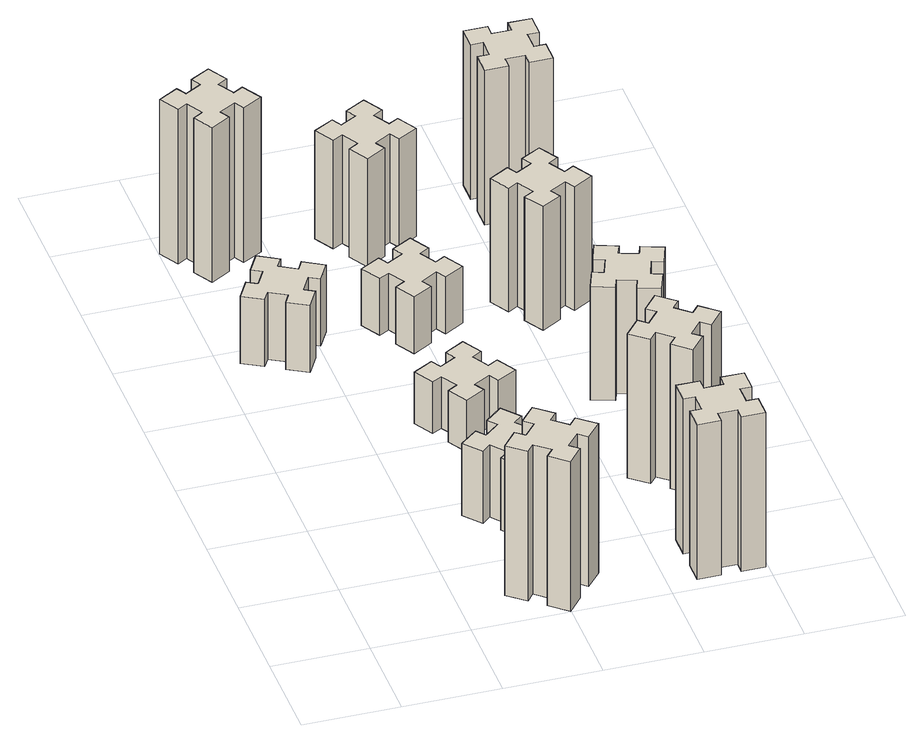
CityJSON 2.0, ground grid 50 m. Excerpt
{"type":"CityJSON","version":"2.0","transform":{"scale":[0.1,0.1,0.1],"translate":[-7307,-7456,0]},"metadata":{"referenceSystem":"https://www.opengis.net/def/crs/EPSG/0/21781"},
"CityObjects":{
"building1":{"type":"Building","attributes":{"class":"1000","function":"1000","usage":"1000","yearOfConstruction":2016,"roofType":"1000","measuredHeight":87,"storeysAboveGround":30,"storeysBelowGround":0},"geometry":[{"type":"Solid","lod":"1","boundaries":[[[[0,1,2,3,4,5,6,7,8,9,10,11,12,13,14,15,16,17,18,19]],[[17,16,20,21]],[[16,15,22,20]],[[15,14,23,22]],[[14,13,24,23]],[[13,12,25,24]],[[12,11,26,25]],[[11,10,27,26]],[[10,9,28,27]],[[9,8,29,28]],[[8,7,30,29]],[[7,6,31,30]],[[6,5,32,31]],[[5,4,33,32]],[[4,3,34,33]],[[3,2,35,34]],[[2,1,36,35]],[[1,0,37,36]],[[0,19,38,37]],[[19,18,39,38]],[[18,17,21,39]],[[24,25,26,27,28,29,30,31,32,33,34,35,36,37,38,39,21,20,22,23]]]]}]},
"building2":{"type":"Building","attributes":{"class":"1000","function":"1000","usage":"1000","yearOfConstruction":2016,"roofType":"1000","measuredHeight":39,"storeysAboveGround":30,"storeysBelowGround":0},"geometry":[{"type":"Solid","lod":"1","boundaries":[[[[40,41,42,43,44,45,46,47,48,49,50,51,52,53,54,55,56,57,58,59]],[[57,56,60,61]],[[56,55,62,60]],[[55,54,63,62]],[[54,53,64,63]],[[53,52,65,64]],[[52,51,66,65]],[[51,50,67,66]],[[50,49,68,67]],[[49,48,69,68]],[[48,47,70,69]],[[47,46,71,70]],[[46,45,72,71]],[[45,44,73,72]],[[44,43,74,73]],[[43,42,75,74]],[[42,41,76,75]],[[41,40,77,76]],[[40,59,78,77]],[[59,58,79,78]],[[58,57,61,79]],[[64,65,66,67,68,69,70,71,72,73,74,75,76,77,78,79,61,60,62,63]]]]}]},
"building3":{"type":"Building","attributes":{"class":"1000","function":"1000","usage":"1000","yearOfConstruction":2016,"roofType":"1000","measuredHeight":90,"storeysAboveGround":30,"storeysBelowGround":0},"geometry":[{"type":"Solid","lod":"1","boundaries":[[[[80,81,82,83,84,85,86,87,88,89,90,91,92,93,94,95,96,97,98,99]],[[97,96,100,101]],[[96,95,102,100]],[[95,94,103,102]],[[94,93,104,103]],[[93,92,105,104]],[[92,91,106,105]],[[91,90,107,106]],[[90,89,108,107]],[[89,88,109,108]],[[88,87,110,109]],[[87,86,111,110]],[[86,85,112,111]],[[85,84,113,112]],[[84,83,114,113]],[[83,82,115,114]],[[82,81,116,115]],[[81,80,117,116]],[[80,99,118,117]],[[99,98,119,118]],[[98,97,101,119]],[[104,105,106,107,108,109,110,111,112,113,114,115,116,117,118,119,101,100,102,103]]]]}]},
"building4":{"type":"Building","attributes":{"class":"1000","function":"1000","usage":"1000","yearOfConstruction":2016,"roofType":"1000","measuredHeight":42,"storeysAboveGround":30,"storeysBelowGround":0},"geometry":[{"type":"Solid","lod":"1","boundaries":[[[[120,121,122,123,124,125,126,127,128,129,130,131,132,133,134,135,136,137,138,139]],[[137,136,140,141]],[[136,135,142,140]],[[135,134,143,142]],[[134,133,144,143]],[[133,132,145,144]],[[132,131,146,145]],[[131,130,147,146]],[[130,129,148,147]],[[129,128,149,148]],[[128,127,150,149]],[[127,126,151,150]],[[126,125,152,151]],[[125,124,153,152]],[[124,123,154,153]],[[123,122,155,154]],[[122,121,156,155]],[[121,120,157,156]],[[120,139,158,157]],[[139,138,159,158]],[[138,137,141,159]],[[144,145,146,147,148,149,150,151,152,153,154,155,156,157,158,159,141,140,142,143]]]]}]},
"building5":{"type":"Building","attributes":{"class":"1000","function":"1000","usage":"1000","yearOfConstruction":2016,"roofType":"1000","measuredHeight":30,"storeysAboveGround":30,"storeysBelowGround":0},"geometry":[{"type":"Solid","lod":"1","boundaries":[[[[160,161,162,163,164,165,166,167,168,169,170,171,172,173,174,175,176,177,178,179]],[[177,176,180,181]],[[176,175,182,180]],[[175,174,183,182]],[[174,173,184,183]],[[173,172,185,184]],[[172,171,186,185]],[[171,170,187,186]],[[170,169,188,187]],[[169,168,189,188]],[[168,167,190,189]],[[167,166,191,190]],[[166,165,192,191]],[[165,164,193,192]],[[164,163,194,193]],[[163,162,195,194]],[[162,161,196,195]],[[161,160,197,196]],[[160,179,198,197]],[[179,178,199,198]],[[178,177,181,199]],[[184,185,186,187,188,189,190,191,192,193,194,195,196,197,198,199,181,180,182,183]]]]}]},
"building6":{"type":"Building","attributes":{"class":"1000","function":"1000","usage":"1000","yearOfConstruction":2016,"roofType":"1000","measuredHeight":33,"storeysAboveGround":30,"storeysBelowGround":0},"geometry":[{"type":"Solid","lod":"1","boundaries":[[[[200,201,202,203,204,205,206,207,208,209,210,211,212,213,214,215,216,217,218,219]],[[217,216,220,221]],[[216,215,222,220]],[[215,214,223,222]],[[214,213,224,223]],[[213,212,225,224]],[[212,211,226,225]],[[211,210,227,226]],[[210,209,228,227]],[[209,208,229,228]],[[208,207,230,229]],[[207,206,231,230]],[[206,205,232,231]],[[205,204,233,232]],[[204,203,234,233]],[[203,202,235,234]],[[202,201,236,235]],[[201,200,237,236]],[[200,219,238,237]],[[219,218,239,238]],[[218,217,221,239]],[[224,225,226,227,228,229,230,231,232,233,234,235,236,237,238,239,221,220,222,223]]]]}]},
"building7":{"type":"Building","attributes":{"class":"1000","function":"1000","usage":"1000","yearOfConstruction":2016,"roofType":"1000","measuredHeight":90,"storeysAboveGround":30,"storeysBelowGround":0},"geometry":[{"type":"Solid","lod":"1","boundaries":[[[[240,241,242,243,244,245,246,247,248,249,250,251,252,253,254,255,256,257,258,259]],[[257,256,260,261]],[[256,255,262,260]],[[255,254,263,262]],[[254,253,264,263]],[[253,252,265,264]],[[252,251,266,265]],[[251,250,267,266]],[[250,249,268,267]],[[249,248,269,268]],[[248,247,270,269]],[[247,246,271,270]],[[246,245,272,271]],[[245,244,273,272]],[[244,243,274,273]],[[243,242,275,274]],[[242,241,276,275]],[[241,240,277,276]],[[240,259,278,277]],[[259,258,279,278]],[[258,257,261,279]],[[264,265,266,267,268,269,270,271,272,273,274,275,276,277,278,279,261,260,262,263]]]]}]},
"building8":{"type":"Building","attributes":{"class":"1000","function":"1000","usage":"1000","yearOfConstruction":2016,"roofType":"1000","measuredHeight":63,"storeysAboveGround":30,"storeysBelowGround":0},"geometry":[{"type":"Solid","lod":"1","boundaries":[[[[280,281,282,283,284,285,286,287,288,289,290,291,292,293,294,295,296,297,298,299]],[[297,296,300,301]],[[296,295,302,300]],[[295,294,303,302]],[[294,293,304,303]],[[293,292,305,304]],[[292,291,306,305]],[[291,290,307,306]],[[290,289,308,307]],[[289,288,309,308]],[[288,287,310,309]],[[287,286,311,310]],[[286,285,312,311]],[[285,284,313,312]],[[284,283,314,313]],[[283,282,315,314]],[[282,281,316,315]],[[281,280,317,316]],[[280,299,318,317]],[[299,298,319,318]],[[298,297,301,319]],[[304,305,306,307,308,309,310,311,312,313,314,315,316,317,318,319,301,300,302,303]]]]}]},
"building9":{"type":"Building","attributes":{"class":"1000","function":"1000","usage":"1000","yearOfConstruction":2016,"roofType":"1000","measuredHeight":84,"storeysAboveGround":30,"storeysBelowGround":0},"geometry":[{"type":"Solid","lod":"1","boundaries":[[[[320,321,322,323,324,325,326,327,328,329,330,331,332,333,334,335,336,337,338,339]],[[337,336,340,341]],[[336,335,342,340]],[[335,334,343,342]],[[334,333,344,343]],[[333,332,345,344]],[[332,331,346,345]],[[331,330,347,346]],[[330,329,348,347]],[[329,328,349,348]],[[328,327,350,349]],[[327,326,351,350]],[[326,325,352,351]],[[325,324,353,352]],[[324,323,354,353]],[[323,322,355,354]],[[322,321,356,355]],[[321,320,357,356]],[[320,339,358,357]],[[339,338,359,358]],[[338,337,341,359]],[[344,345,346,347,348,349,350,351,352,353,354,355,356,357,358,359,341,340,342,343]]]]}]},
"building10":{"type":"Building","attributes":{"class":"1000","function":"1000","usage":"1000","yearOfConstruction":2016,"roofType":"1000","measuredHeight":66,"storeysAboveGround":30,"storeysBelowGround":0},"geometry":[{"type":"Solid","lod":"1","boundaries":[[[[360,361,362,363,364,365,366,367,368,369,370,371,372,373,374,375,376,377,378,379]],[[377,376,380,381]],[[376,375,382,380]],[[375,374,383,382]],[[374,373,384,383]],[[373,372,385,384]],[[372,371,386,385]],[[371,370,387,386]],[[370,369,388,387]],[[369,368,389,388]],[[368,367,390,389]],[[367,366,391,390]],[[366,365,392,391]],[[365,364,393,392]],[[364,363,394,393]],[[363,362,395,394]],[[362,361,396,395]],[[361,360,397,396]],[[360,379,398,397]],[[379,378,399,398]],[[378,377,381,399]],[[384,385,386,387,388,389,390,391,392,393,394,395,396,397,398,399,381,380,382,383]]]]}]},
"building11":{"type":"Building","attributes":{"class":"1000","function":"1000","usage":"1000","yearOfConstruction":2016,"roofType":"1000","measuredHeight":72,"storeysAboveGround":30,"storeysBelowGround":0},"geometry":[{"type":"Solid","lod":"1","boundaries":[[[[400,401,402,403,404,405,406,407,408,409,410,411,412,413,414,415,416,417,418,419]],[[417,416,420,421]],[[416,415,422,420]],[[415,414,423,422]],[[414,413,424,423]],[[413,412,425,424]],[[412,411,426,425]],[[411,410,427,426]],[[410,409,428,427]],[[409,408,429,428]],[[408,407,430,429]],[[407,406,431,430]],[[406,405,432,431]],[[405,404,433,432]],[[404,403,434,433]],[[403,402,435,434]],[[402,401,436,435]],[[401,400,437,436]],[[400,419,438,437]],[[419,418,439,438]],[[418,417,421,439]],[[424,425,426,427,428,429,430,431,432,433,434,435,436,437,438,439,421,420,422,423]]]]}]},
"building12":{"type":"Building","attributes":{"class":"1000","function":"1000","usage":"1000","yearOfConstruction":2016,"roofType":"1000","measuredHeight":90,"storeysAboveGround":30,"storeysBelowGround":0},"geometry":[{"type":"Solid","lod":"1","boundaries":[[[[440,441,442,443,444,445,446,447,448,449,450,451,452,453,454,455,456,457,458,459]],[[457,456,460,461]],[[456,455,462,460]],[[455,454,463,462]],[[454,453,464,463]],[[453,452,465,464]],[[452,451,466,465]],[[451,450,467,466]],[[450,449,468,467]],[[449,448,469,468]],[[448,447,470,469]],[[447,446,471,470]],[[446,445,472,471]],[[445,444,473,472]],[[444,443,474,473]],[[443,442,475,474]],[[442,441,476,475]],[[441,440,477,476]],[[440,459,478,477]],[[459,458,479,478]],[[458,457,461,479]],[[464,465,466,467,468,469,470,471,472,473,474,475,476,477,478,479,461,460,462,463]]]]}]}
},
"vertices":[
[866,193,0],[943,129,0],[904,83,0],[996,6,0],[1073,98,0],[1027,136,0],[1092,213,0],[1138,174,0],[1215,266,0],[1123,343,0],[1084,297,0],[1008,362,0],[1046,408,0],[954,485,0],[877,393,0],[923,354,0],[859,278,0],[813,316,0],[736,224,0],[828,147,0],[859,278,870],[813,316,870],[923,354,870],[877,393,870],[954,485,870],[1046,408,870],[1008,362,870],[1084,297,870],[1123,343,870],[1215,266,870],[1138,174,870],[1092,213,870],[1027,136,870],[1073,98,870],[996,6,870],[904,83,870],[943,129,870],[866,193,870],[828,147,870],[736,224,870],
[406,2367,0],[456,2454,0],[508,2424,0],[568,2528,0],[464,2588,0],[434,2536,0],[347,2586,0],[377,2638,0],[273,2698,0],[213,2594,0],[265,2564,0],[215,2477,0],[163,2507,0],[103,2403,0],[207,2343,0],[237,2395,0],[324,2345,0],[294,2293,0],[398,2233,0],[458,2337,0],[324,2345,390],[294,2293,390],[237,2395,390],[207,2343,390],[103,2403,390],[163,2507,390],[215,2477,390],[265,2564,390],[213,2594,390],[273,2698,390],[377,2638,390],[347,2586,390],[434,2536,390],[464,2588,390],[568,2528,390],[508,2424,390],[456,2454,390],[406,2367,390],[458,2337,390],[398,2233,390],
[224,3426,0],[137,3376,0],[107,3428,0],[3,3368,0],[63,3264,0],[115,3294,0],[165,3207,0],[113,3177,0],[173,3073,0],[277,3133,0],[247,3185,0],[334,3235,0],[364,3183,0],[468,3243,0],[408,3347,0],[356,3317,0],[306,3404,0],[358,3434,0],[298,3538,0],[194,3478,0],[306,3404,900],[358,3434,900],[356,3317,900],[408,3347,900],[468,3243,900],[364,3183,900],[334,3235,900],[247,3185,900],[277,3133,900],[173,3073,900],[113,3177,900],[165,3207,900],[115,3294,900],[63,3264,900],[3,3368,900],[107,3428,900],[137,3376,900],[224,3426,900],[194,3478,900],[298,3538,900],
[943,1002,0],[866,937,0],[828,983,0],[736,906,0],[813,814,0],[859,853,0],[923,776,0],[877,738,0],[954,646,0],[1046,723,0],[1008,769,0],[1084,833,0],[1123,787,0],[1215,864,0],[1138,956,0],[1092,918,0],[1027,994,0],[1073,1033,0],[996,1125,0],[904,1048,0],[1027,994,420],[1073,1033,420],[1092,918,420],[1138,956,420],[1215,864,420],[1123,787,420],[1084,833,420],[1008,769,420],[1046,723,420],[954,646,420],[877,738,420],[923,776,420],[859,853,420],[813,814,420],[736,906,420],[828,983,420],[866,937,420],[943,1002,420],[904,1048,420],[996,1125,420],
[855,1614,0],[905,1527,0],[853,1497,0],[913,1393,0],[1017,1453,0],[987,1505,0],[1074,1555,0],[1104,1503,0],[1208,1563,0],[1148,1667,0],[1096,1637,0],[1046,1724,0],[1098,1754,0],[1038,1858,0],[934,1798,0],[964,1746,0],[877,1696,0],[847,1748,0],[743,1688,0],[803,1584,0],[877,1696,300],[847,1748,300],[964,1746,300],[934,1798,300],[1038,1858,300],[1098,1754,300],[1046,1724,300],[1096,1637,300],[1148,1667,300],[1208,1563,300],[1104,1503,300],[1074,1555,300],[987,1505,300],[1017,1453,300],[913,1393,300],[853,1497,300],[905,1527,300],[855,1614,300],[803,1584,300],[743,1688,300],
[987,2345,0],[1074,2395,0],[1104,2343,0],[1208,2403,0],[1148,2507,0],[1096,2477,0],[1046,2564,0],[1098,2594,0],[1038,2698,0],[934,2638,0],[964,2586,0],[877,2536,0],[847,2588,0],[743,2528,0],[803,2424,0],[855,2454,0],[905,2367,0],[853,2337,0],[913,2233,0],[1017,2293,0],[905,2367,330],[853,2337,330],[855,2454,330],[803,2424,330],[743,2528,330],[847,2588,330],[877,2536,330],[964,2586,330],[934,2638,330],[1038,2698,330],[1098,2594,330],[1046,2564,330],[1096,2477,330],[1148,2507,330],[1208,2403,330],[1104,2343,330],[1074,2395,330],[987,2345,330],[1017,2293,330],[913,2233,330],
[1865,355,0],[1765,355,0],[1765,415,0],[1645,415,0],[1645,295,0],[1705,295,0],[1705,195,0],[1645,195,0],[1645,75,0],[1765,75,0],[1765,135,0],[1865,135,0],[1865,75,0],[1985,75,0],[1985,195,0],[1925,195,0],[1925,295,0],[1985,295,0],[1985,415,0],[1865,415,0],[1925,295,900],[1985,295,900],[1925,195,900],[1985,195,900],[1985,75,900],[1865,75,900],[1865,135,900],[1765,135,900],[1765,75,900],[1645,75,900],[1645,195,900],[1705,195,900],[1705,295,900],[1645,295,900],[1645,415,900],[1765,415,900],[1765,355,900],[1865,355,900],[1865,415,900],[1985,415,900],
[1096,3217,0],[1046,3304,0],[1098,3334,0],[1038,3438,0],[934,3378,0],[964,3326,0],[877,3276,0],[847,3328,0],[743,3268,0],[803,3164,0],[855,3194,0],[905,3107,0],[853,3077,0],[913,2973,0],[1017,3033,0],[987,3085,0],[1074,3135,0],[1104,3083,0],[1208,3143,0],[1148,3247,0],[1074,3135,630],[1104,3083,630],[987,3085,630],[1017,3033,630],[913,2973,630],[853,3077,630],[905,3107,630],[855,3194,630],[803,3164,630],[743,3268,630],[847,3328,630],[877,3276,630],[964,3326,630],[934,3378,630],[1038,3438,630],[1098,3334,630],[1046,3304,630],[1096,3217,630],[1148,3247,630],[1208,3143,630],
[1867,876,0],[1932,953,0],[1978,914,0],[2055,1006,0],[1963,1083,0],[1924,1037,0],[1848,1102,0],[1886,1148,0],[1794,1225,0],[1717,1133,0],[1763,1094,0],[1699,1018,0],[1653,1056,0],[1576,964,0],[1668,887,0],[1706,933,0],[1783,869,0],[1744,823,0],[1836,746,0],[1913,838,0],[1783,869,840],[1744,823,840],[1706,933,840],[1668,887,840],[1576,964,840],[1653,1056,840],[1699,1018,840],[1763,1094,840],[1717,1133,840],[1794,1225,840],[1886,1148,840],[1848,1102,840],[1924,1037,840],[1963,1083,840],[2055,1006,840],[1978,914,840],[1932,953,840],[1867,876,840],[1913,838,840],[1836,746,840],
[1900,1812,0],[1806,1846,0],[1827,1902,0],[1714,1943,0],[1673,1830,0],[1729,1810,0],[1695,1716,0],[1639,1737,0],[1597,1624,0],[1710,1583,0],[1731,1639,0],[1825,1605,0],[1804,1549,0],[1917,1507,0],[1958,1620,0],[1902,1641,0],[1936,1735,0],[1992,1714,0],[2033,1827,0],[1920,1868,0],[1936,1735,660],[1992,1714,660],[1902,1641,660],[1958,1620,660],[1917,1507,660],[1804,1549,660],[1825,1605,660],[1731,1639,660],[1710,1583,660],[1597,1624,660],[1639,1737,660],[1695,1716,660],[1729,1810,660],[1673,1830,660],[1714,1943,660],[1827,1902,660],[1806,1846,660],[1900,1812,660],[1920,1868,660],[2033,1827,660],
[1627,2345,0],[1714,2395,0],[1744,2343,0],[1848,2403,0],[1788,2507,0],[1736,2477,0],[1686,2564,0],[1738,2594,0],[1678,2698,0],[1574,2638,0],[1604,2586,0],[1517,2536,0],[1487,2588,0],[1383,2528,0],[1443,2424,0],[1495,2454,0],[1545,2367,0],[1493,2337,0],[1553,2233,0],[1657,2293,0],[1545,2367,720],[1493,2337,720],[1495,2454,720],[1443,2424,720],[1383,2528,720],[1487,2588,720],[1517,2536,720],[1604,2586,720],[1574,2638,720],[1678,2698,720],[1738,2594,720],[1686,2564,720],[1736,2477,720],[1788,2507,720],[1848,2403,720],[1744,2343,720],[1714,2395,720],[1627,2345,720],[1657,2293,720],[1553,2233,720],
[1665,3195,0],[1765,3195,0],[1765,3135,0],[1885,3135,0],[1885,3255,0],[1825,3255,0],[1825,3355,0],[1885,3355,0],[1885,3475,0],[1765,3475,0],[1765,3415,0],[1665,3415,0],[1665,3475,0],[1545,3475,0],[1545,3355,0],[1605,3355,0],[1605,3255,0],[1545,3255,0],[1545,3135,0],[1665,3135,0],[1605,3255,900],[1545,3255,900],[1605,3355,900],[1545,3355,900],[1545,3475,900],[1665,3475,900],[1665,3415,900],[1765,3415,900],[1765,3475,900],[1885,3475,900],[1885,3355,900],[1825,3355,900],[1825,3255,900],[1885,3255,900],[1885,3135,900],[1765,3135,900],[1765,3195,900],[1665,3195,900],[1665,3135,900],[1545,3135,900]
]}
